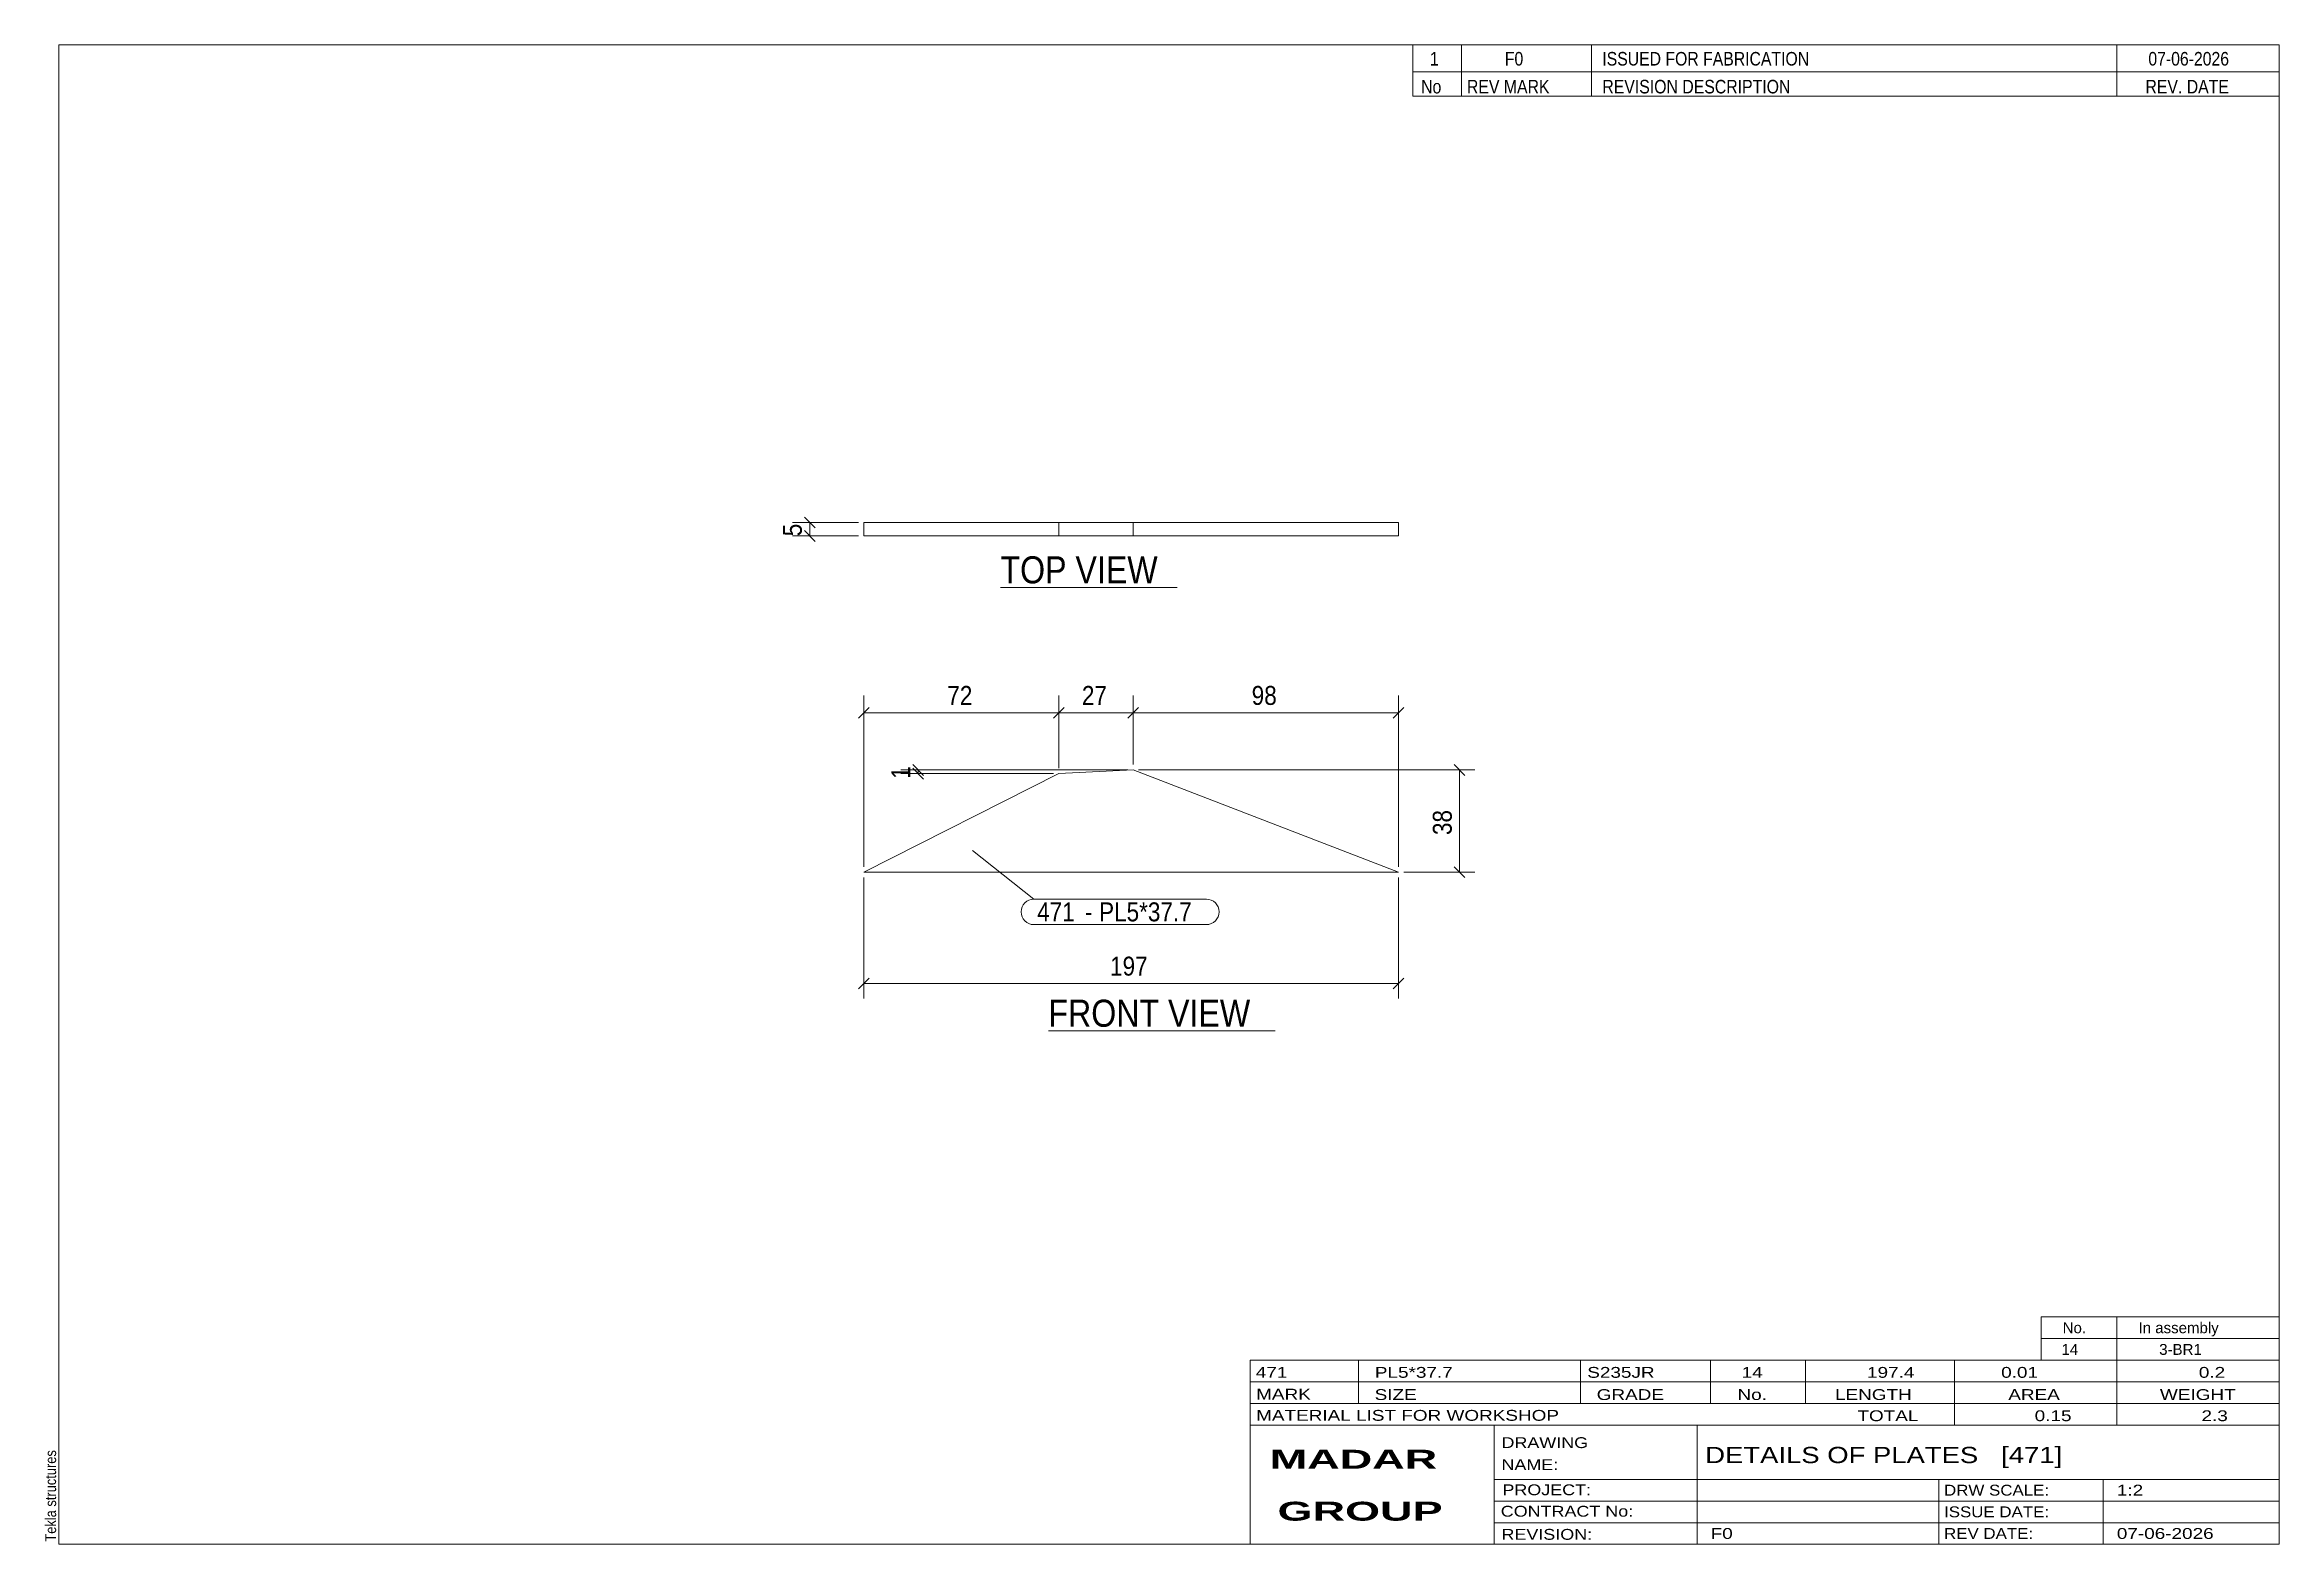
# Model space of a CAD drawing. Header units: millimetres. Extents: x 2 to 415, y 5 to 282.
import ezdxf

# ---------------------------------------------------------------- set-up
doc = ezdxf.new("R2010")
doc.units = ezdxf.units.MM
doc.linetypes.add('XKITLINE00', pattern=[0])
for name, color, linetype, lineweight in [('Dimensions', 7, 'Continuous', 0), ('DrawingSheet', 5, 'Continuous', 0), ('OtherObjectType', 7, 'Continuous', 0), ('Part', 2, 'Continuous', 0), ('PartMark', 7, 'Continuous', 0)]:
    doc.layers.add(name, color=color, linetype=linetype, lineweight=lineweight)
doc.styles.add('ARIAL', font='ARIAL.TTF')
doc.styles.add('ARIAL_BOLD', font='ARIALBD.TTF')
doc.styles.add('ARIAL_NARROW', font='ARIALN.TTF')

# ---------------------------------------------------------------- blocks, each defined once
blk = doc.blocks.new('*A1')
at = {"layer": 'Part', "color": 2, "linetype": 'XKITLINE00', "lineweight": 0}
for p, q in [((153.65, 129.17), (189.66, 147.35)), ((189.66, 147.35), (203.36, 148.03)), ((203.36, 148.03), (252.35, 129.17)), ((252.35, 129.17), (153.65, 129.17))]:
    blk.add_line(p, q, dxfattribs=at)
blk = doc.blocks.new('*A2')
at = {"layer": 'Part', "color": 2, "linetype": 'XKITLINE00', "lineweight": 0}
for p, q in [((153.65, 191.25), (153.65, 193.75)), ((252.35, 193.75), (153.65, 193.75)), ((203.36, 191.25), (153.65, 191.25)), ((189.66, 191.25), (189.66, 193.75)), ((203.36, 191.25), (203.36, 193.75)), ((252.35, 191.25), (203.36, 191.25)), ((252.35, 191.25), (252.35, 193.75))]:
    blk.add_line(p, q, dxfattribs=at)
blk = doc.blocks.new('*A3')
at = {"layer": 'DrawingSheet', "color": 5, "linetype": 'XKITLINE00', "lineweight": 0}
for p, q in [((415, 282), (5, 282)), ((5, 282), (5, 5)), ((415, 5), (415, 282)), ((5, 5), (415, 5))]:
    blk.add_line(p, q, dxfattribs=at)
at = {"layer": 'DrawingSheet', "color": 5, "style": 'ARIAL', "width": 0.85}
blk.add_text('Tekla structures', height=2, rotation=90, dxfattribs=at).set_placement((4.5, 5.5))
blk = doc.blocks.new('*A4')
at = {"layer": 'OtherObjectType', "color": 7, "linetype": 'XKITLINE00', "lineweight": 0}
for p, q in [((371, 47), (415, 47)), ((371, 43), (371, 47)), ((385, 43), (385, 47)), ((415, 43), (415, 47)), ((371, 43), (415, 43)), ((371, 39), (371, 43)), ((385, 39), (385, 43)), ((415, 39), (415, 43)), ((371, 39), (415, 39))]:
    blk.add_line(p, q, dxfattribs=at)
at = {"layer": 'OtherObjectType', "color": 7, "style": 'ARIAL_NARROW', "width": 1.211571}
for s, p in [('No.', (375, 44)), ('In assembly', (389, 44)), ('14', (374.77, 40)), ('3-BR1', (392.82, 40))]:
    blk.add_text(s, height=2, dxfattribs=at).set_placement(p)
blk = doc.blocks.new('*A5')
at = {"layer": 'OtherObjectType', "color": 7, "linetype": 'XKITLINE00', "lineweight": 0}
for p, q in [((255, 282), (415, 282)), ((415, 282), (255, 282)), ((255, 282), (255, 277)), ((264, 282), (264, 277)), ((288, 282), (288, 277)), ((385, 282), (385, 277)), ((415, 282), (415, 277)), ((255, 277), (415, 277)), ((255, 277), (255, 272.5)), ((255, 277), (415, 277)), ((264, 277), (264, 272.5)), ((288, 277), (288, 272.5)), ((385, 277), (385, 272.5)), ((415, 277), (415, 272.5)), ((415, 272.5), (255, 272.5))]:
    blk.add_line(p, q, dxfattribs=at)
at = {"layer": 'OtherObjectType', "color": 7, "style": 'ARIAL_NARROW'}
for s, width, p in [('1', 1.017001, (258.16, 278.15)), ('F0', 1.017001, (272, 278.15)), ('ISSUED FOR FABRICATION', 1.017001, (290, 278.15)), ('07-06-2026', 1.017001, (390.82, 278.15)), ('No', 1.02, (256.54, 273)), ('REV MARK', 1.02, (265, 273)), ('REVISION DESCRIPTION', 1.02, (290, 273)), ('REV. DATE', 1.02, (390.28, 273))]:
    blk.add_text(s, height=2.5, dxfattribs=dict(at, width=width)).set_placement(p)
blk = doc.blocks.new('*A6')
at = {"layer": 'OtherObjectType', "color": 7, "linetype": 'XKITLINE00', "lineweight": 0}
for p, q in [((225, 39), (415, 39)), ((225, 39), (225, 35)), ((225, 39), (415, 39)), ((245, 35), (245, 39)), ((286, 35), (286, 39)), ((310, 35), (310, 39)), ((327.5, 35), (327.5, 39)), ((355, 35), (355, 39)), ((385, 35), (385, 39)), ((415, 35), (415, 39)), ((225, 35), (415, 35)), ((225, 35), (225, 5)), ((225, 35), (415, 35)), ((245, 31), (245, 35)), ((286, 31), (286, 35)), ((310, 31), (310, 35)), ((327.5, 31), (327.5, 35)), ((355, 31), (355, 35)), ((385, 31), (385, 35)), ((415, 31), (415, 35)), ((225, 31), (415, 31)), ((355, 27), (355, 31)), ((385, 27), (385, 31)), ((415, 27), (415, 31)), ((225, 27), (415, 27)), ((270, 21), (270, 27)), ((307.5, 17), (307.5, 27)), ((415, 21), (415, 27)), ((270, 21), (270, 5)), ((415, 17), (415, 21)), ((270, 17), (415, 17)), ((307.5, 5), (307.5, 17)), ((352.16, 13), (352.16, 17)), ((382.5, 5), (382.5, 17)), ((415, 13), (415, 17)), ((270, 13), (415, 13)), ((352.16, 5), (352.16, 13)), ((415, 9), (415, 13)), ((270, 9), (415, 9)), ((415, 5), (415, 9)), ((225, 5), (415, 5)), ((262.5, 5), (415, 5))]:
    blk.add_line(p, q, dxfattribs=at)
at = {"layer": 'OtherObjectType', "color": 7, "style": 'ARIAL_NARROW'}
for s, height, width, p in [('471', 2, 1.525501, (226.01, 35.76)), ('PL5*37.7', 2, 1.525501, (248, 35.76)), ('S235JR', 2, 1.525501, (287.22, 35.76)), ('14', 2, 1.525501, (315.73, 35.76)), ('197.4', 2, 1.525501, (338.88, 35.76)), ('0.01', 2, 1.525501, (363.64, 35.76)), ('0.2', 2, 1.525501, (400.14, 35.76)), ('MARK', 2, 1.525501, (226.08, 31.73)), ('SIZE', 2, 1.525501, (247.96, 31.66)), ('GRADE', 2, 1.525501, (288.96, 31.66)), ('No.', 2, 1.525501, (314.96, 31.66)), ('LENGTH', 2, 1.525501, (332.96, 31.66)), ('AREA', 2, 1.525501, (364.96, 31.66)), ('WEIGHT', 2, 1.525501, (392.96, 31.66)), ('MATERIAL LIST FOR WORKSHOP', 2, 1.525501, (226.08, 27.82)), ('TOTAL', 2, 1.525501, (337.1, 27.75)), ('0.15', 2, 1.525501, (369.83, 27.75)), ('2.3', 2, 1.525501, (400.63, 27.75)), ('DRAWING', 2, 1.445, (271.38, 22.78)), ('NAME:', 2, 1.445, (271.38, 18.72)), ('DETAILS OF PLATES   [471]', 3, 1.474651, (309, 20)), ('PROJECT:', 2, 1.445, (271.55, 14.07)), ('DRW SCALE:', 2, 1.36, (353.1, 14)), ('1:2', 2, 1.525501, (385, 14)), ('CONTRACT No:', 2, 1.445, (271.25, 10.11)), ('ISSUE DATE:', 2, 1.36, (353.1, 10)), ('REVISION:', 2, 1.445, (271.38, 5.84)), ('F0', 2, 1.525501, (310, 6)), ('REV DATE:', 2, 1.36, (353.1, 6)), ('07-06-2026', 2, 1.525501, (385, 6))]:
    blk.add_text(s, height=height, dxfattribs=dict(at, width=width)).set_placement(p)
at = {"layer": 'OtherObjectType', "color": 1, "style": 'ARIAL_BOLD', "width": 1.7}
for s, p in [('MADAR ', (228.58, 18.97)), ('GROUP', (230.03, 9.37))]:
    blk.add_text(s, height=3.5, dxfattribs=at).set_placement(p)
blk = doc.blocks.new('*A7')
at = {"layer": 'Dimensions', "color": 7, "linetype": 'XKITLINE00', "lineweight": 0}
for p, q in [((262.66, 149.02), (264.64, 147.04)), ((204.36, 148.03), (266.45, 148.03)), ((263.65, 129.17), (263.65, 148.03)), ((253.35, 129.17), (266.45, 129.17)), ((262.66, 130.16), (264.64, 128.18))]:
    blk.add_line(p, q, dxfattribs=at)
at = {"layer": 'Dimensions', "color": 3}
for p in [(263.65, 148.03), (263.65, 129.17)]:
    blk.add_point(p, dxfattribs=at)
at = {"layer": 'Dimensions', "color": 3, "style": 'ARIAL', "width": 0.85}
blk.add_text('38', height=3.5, rotation=90.0002, dxfattribs=at).set_placement((262.2, 136.01))
blk = doc.blocks.new('*A8')
at = {"layer": 'Dimensions', "color": 7, "linetype": 'XKITLINE00', "lineweight": 0}
for p, q in [((162.66, 149.02), (164.64, 147.04)), ((202.36, 148.03), (160.45, 148.03)), ((188.66, 147.35), (160.45, 147.35)), ((162.66, 148.34), (164.64, 146.36)), ((163.65, 147.35), (163.65, 148.03))]:
    blk.add_line(p, q, dxfattribs=at)
at = {"layer": 'Dimensions', "color": 3}
for p in [(163.65, 148.03), (163.65, 147.35)]:
    blk.add_point(p, dxfattribs=at)
at = {"layer": 'Dimensions', "color": 3, "style": 'ARIAL', "width": 0.85}
blk.add_text('1', height=3.5, rotation=90.0002, dxfattribs=at).set_placement((162.2, 146.39))
blk = doc.blocks.new('*A9')
at = {"layer": 'Dimensions', "color": 7, "linetype": 'XKITLINE00', "lineweight": 0}
for p, q in [((153.65, 128.17), (153.65, 105.8)), ((252.35, 128.17), (252.35, 105.8)), ((154.64, 109.59), (152.66, 107.61)), ((153.65, 108.6), (252.35, 108.6)), ((253.34, 109.59), (251.36, 107.61))]:
    blk.add_line(p, q, dxfattribs=at)
at = {"layer": 'Dimensions', "color": 3}
for p in [(153.65, 108.6), (252.35, 108.6)]:
    blk.add_point(p, dxfattribs=at)
at = {"layer": 'Dimensions', "color": 3, "style": 'ARIAL', "width": 0.85}
blk.add_text('197', height=3.5, dxfattribs=at).set_placement((199.11, 110.05))
blk = doc.blocks.new('*A10')
at = {"layer": 'Dimensions', "color": 7, "linetype": 'XKITLINE00', "lineweight": 0}
for p, q in [((153.65, 130.17), (153.65, 161.8)), ((189.66, 148.35), (189.66, 161.8)), ((154.64, 159.59), (152.66, 157.61)), ((153.65, 158.6), (189.66, 158.6)), ((190.65, 159.59), (188.67, 157.61))]:
    blk.add_line(p, q, dxfattribs=at)
at = {"layer": 'Dimensions', "color": 3}
for p in [(153.65, 158.6), (189.66, 158.6)]:
    blk.add_point(p, dxfattribs=at)
at = {"layer": 'Dimensions', "color": 3, "style": 'ARIAL', "width": 0.85}
blk.add_text('72', height=3.5, dxfattribs=at).set_placement((169.06, 160.05))
blk = doc.blocks.new('*A11')
at = {"layer": 'Dimensions', "color": 7, "linetype": 'XKITLINE00', "lineweight": 0}
for p, q in [((189.66, 148.35), (189.66, 161.8)), ((203.36, 149.03), (203.36, 161.8)), ((190.65, 159.59), (188.67, 157.61)), ((189.66, 158.6), (203.36, 158.6)), ((204.35, 159.59), (202.37, 157.61))]:
    blk.add_line(p, q, dxfattribs=at)
at = {"layer": 'Dimensions', "color": 3}
for p in [(189.66, 158.6), (203.36, 158.6)]:
    blk.add_point(p, dxfattribs=at)
at = {"layer": 'Dimensions', "color": 3, "style": 'ARIAL', "width": 0.85}
blk.add_text('27', height=3.5, dxfattribs=at).set_placement((193.91, 160.05))
blk = doc.blocks.new('*A12')
at = {"layer": 'Dimensions', "color": 7, "linetype": 'XKITLINE00', "lineweight": 0}
for p, q in [((203.36, 149.03), (203.36, 161.8)), ((252.35, 130.17), (252.35, 161.8)), ((204.35, 159.59), (202.37, 157.61)), ((203.36, 158.6), (252.35, 158.6)), ((253.34, 159.59), (251.36, 157.61))]:
    blk.add_line(p, q, dxfattribs=at)
at = {"layer": 'Dimensions', "color": 3}
for p in [(203.36, 158.6), (252.35, 158.6)]:
    blk.add_point(p, dxfattribs=at)
at = {"layer": 'Dimensions', "color": 3, "style": 'ARIAL', "width": 0.85}
blk.add_text('98', height=3.5, dxfattribs=at).set_placement((225.26, 160.05))
blk = doc.blocks.new('*A13')
at = {"layer": 'PartMark', "color": 7, "linetype": 'XKITLINE00', "lineweight": 0}
for p, q in [((173.73, 133.13), (185.04, 124.17)), ((185.04, 124.17), (216.89, 124.17)), ((185.04, 119.47), (216.89, 119.47))]:
    blk.add_line(p, q, dxfattribs=at)
for centre, start, end in [((185.04, 121.82), 90, 270), ((216.89, 121.82), 270, 90)]:
    blk.add_arc(centre, 2.35, start, end, dxfattribs=at)
at = {"layer": 'PartMark', "color": 1, "style": 'ARIAL', "width": 0.85}
blk.add_text('471', height=3.5, dxfattribs=at).set_placement((185.64, 120.07))
at = {"layer": 'PartMark', "color": 3, "style": 'ARIAL', "width": 0.85}
for s, p in [('-', (194.48, 120.07)), ('PL5*37.7', (197.08, 120.07))]:
    blk.add_text(s, height=3.5, dxfattribs=at).set_placement(p)
blk = doc.blocks.new('*A14')
at = {"layer": 'OtherObjectType', "color": 7, "linetype": 'XKITLINE00', "lineweight": 0}
blk.add_line((187.72, 99.85), (229.58, 99.85), dxfattribs=at)
at = {"layer": 'OtherObjectType', "color": 3, "style": 'ARIAL', "width": 0.85}
blk.add_text('FRONT VIEW', height=5, dxfattribs=at).set_placement((187.72, 100.6))
blk = doc.blocks.new('*A15')
at = {"layer": 'Dimensions', "color": 7, "linetype": 'XKITLINE00', "lineweight": 0}
for p, q in [((142.66, 194.74), (144.64, 192.76)), ((152.65, 193.75), (140.45, 193.75)), ((152.65, 191.25), (140.45, 191.25)), ((142.66, 192.24), (144.64, 190.26)), ((143.65, 191.25), (143.65, 193.75))]:
    blk.add_line(p, q, dxfattribs=at)
at = {"layer": 'Dimensions', "color": 3}
for p in [(143.65, 193.75), (143.65, 191.25)]:
    blk.add_point(p, dxfattribs=at)
at = {"layer": 'Dimensions', "color": 3, "style": 'ARIAL', "width": 0.85}
blk.add_text('5', height=3.5, rotation=90.0002, dxfattribs=at).set_placement((142.2, 191.2))
blk = doc.blocks.new('*A16')
at = {"layer": 'OtherObjectType', "color": 7, "linetype": 'XKITLINE00', "lineweight": 0}
blk.add_line((178.87, 181.75), (211.48, 181.75), dxfattribs=at)
at = {"layer": 'OtherObjectType', "color": 3, "style": 'ARIAL', "width": 0.85}
blk.add_text('TOP VIEW', height=5, dxfattribs=at).set_placement((178.87, 182.5))

msp = doc.modelspace()

# ---------------------------------------------------------------- block references
at = {"lineweight": 0}
for name in ['*A3', '*A5', '*A15', '*A2', '*A16', '*A10', '*A11', '*A12', '*A8', '*A7', '*A1', '*A13', '*A9', '*A14', '*A4', '*A6']:
    msp.add_blockref(name, (0, 0), dxfattribs=at)

doc.saveas('drawing.dxf')
